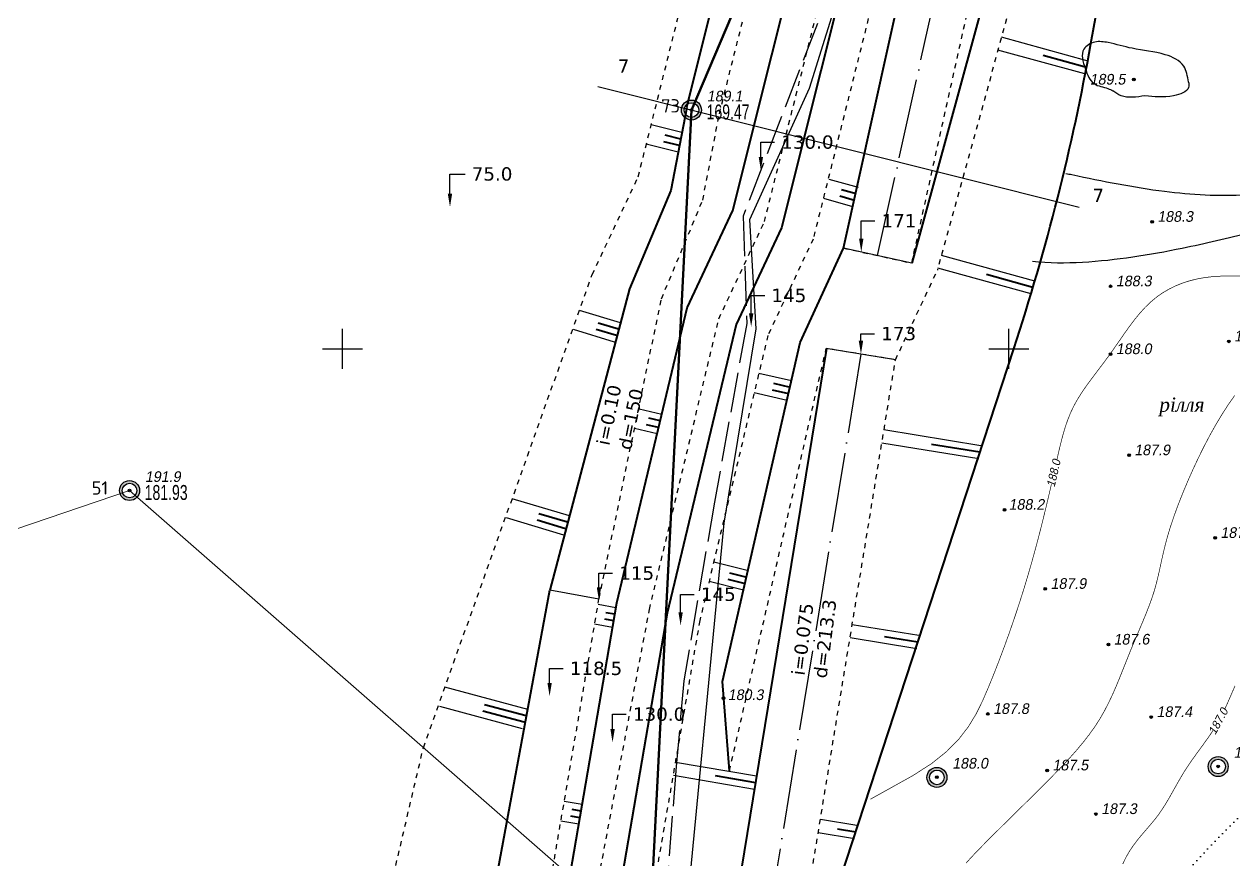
# Model space of a CAD drawing. Header units: millimetres. Extents: x 0 to 6474735, y 0 to 11273163.
# Drawn here: x 3233704.4 to 3234067.5, y 5635446.5 to 5635697.5 of the extents above; entities that cross this region are included whole.
import ezdxf
from ezdxf import colors
from ezdxf.entities.mleader import LeaderData, LeaderLine
from ezdxf.enums import TextEntityAlignment as Align
from ezdxf.math import Vec2, Vec3

# ---------------------------------------------------------------- set-up
doc = ezdxf.new("R2010")
doc.units = ezdxf.units.MM
doc.header["$PDMODE"] = 32
doc.header["$PDSIZE"] = 0.8
for name, pattern in [('ACAD_ISO02W100', [15, 12, -3]), ('ACAD_ISO04W100', [30, 24, -3, 0, -3]), ('ADOT1', [1.6, 0.1, -1.5]), ('AHIDDEN2', [3, 1.5, -1.5]), ('AHIDDEN4', [7, 5, -2])]:
    doc.linetypes.add(name, pattern=pattern)
for name, color, linetype in [('1 доб', 7, 'Continuous'), ('5 р1ків', 7, 'Continuous'), ('NB', 7, 'Continuous'), ('ВЫСОТЫ', 7, 'Continuous'), ('ГОРИЗОНТАЛИ', 22, 'Continuous'), ('Контур запасів', 7, 'Continuous'), ('кресты', 7, 'Continuous'), ('ОШИБКИ', 7, 'Continuous'), ('ПИКЕТЫ', 7, 'Continuous'), ('ПЛАН НА КІНЕЦЬ', 7, 'Continuous'), ('ПРОМЫШЛ', 7, 'Continuous'), ('ПРОМЫШЛЕННЫЕ', 7, 'Continuous'), ('ПУНКТЫ', 7, 'Continuous'), ('РАСТИТЕЛЬНОСТЬ', 7, 'Continuous'), ('РЕЛЬЕФ', 7, 'Continuous'), ('ТОКА_СТ', 1, 'Continuous')]:
    doc.layers.add(name, color=color, linetype=linetype)
doc.styles.add('grad', font='grad.shx')
doc.styles.add('ISO Proportional', font='isocpeur.ttf')
doc.styles.add('universw', font='universw.shx', dxfattribs={"oblique": 10})
doc.styles.add('user', font='symeteo.shx', dxfattribs={"height": 2.5})
doc.styles.add('стиль1', font='verdana.ttf', dxfattribs={"height": 4})

# ---------------------------------------------------------------- blocks, each defined once
blk = doc.blocks.new('piket')
at = {"layer": 'ПИКЕТЫ', "linetype": 'Continuous'}
h = blk.add_hatch(color=7, dxfattribs=at)
edge = h.paths.add_edge_path()
edge.add_arc((0, 0), 0.3, 0, 360)
at = {"layer": 'ПИКЕТЫ', "color": 7, "linetype": 'Continuous'}
blk.add_circle((0, 0), 0.3, dxfattribs=at)
at = {"layer": 'ВЫСОТЫ', "style": 'universw', "oblique": 6}
blk.add_attdef('H', (1.88, -0.23), '', height=2, dxfattribs=at)
at = {"layer": 'ТОКА_СТ', "style": 'universw', "oblique": 6, "flags": 1}
blk.add_attdef('POINT', text='', height=2, dxfattribs=at).set_placement((0, -2.79), align=Align.CENTER)
blk = doc.blocks.new('89_1')
h = blk.add_hatch(color=256)
h.paths.add_polyline_path([(-1.5, 0, 1), (1.5, 0, 1)])
h.paths.add_polyline_path([(1.1, 0, -1), (-1.1, 0, -1)], flags=16)
h.paths.add_polyline_path([(0.06, 0, -1), (-0.06, 0, -1)], flags=0)
for radius in [1.5, 1.1, 0.0622]:
    blk.add_circle((0, 0), radius)
at = {"color": 7, "linetype": 'Continuous', "style": 'grad', "oblique": 10, "width": 0.7}
for tag, p in [('P37', (6.48, 0.16)), ('P4', (6.45, -2.94))]:
    blk.add_attdef(tag, text='', height=2.5, dxfattribs=at).set_placement(p, align=Align.CENTER)
at = {"color": 7, "linetype": 'Continuous', "style": 'user', "flags": 8}
blk.add_attdef('ddddd', (2.53, -1.14), '', height=2.5, dxfattribs=at)
blk = doc.blocks.new('POINTINV')
at = {"layer": 'ПУНКТЫ', "color": 0, "linetype": 'Continuous'}
blk.add_point((0, 0), dxfattribs=at)
at = {"layer": 'ВЫСОТЫ', "color": 0, "style": 'grad', "width": 0.7}
blk.add_attdef('POINT_H', (1.6, -0.8), '', height=1.65, dxfattribs=at)
at = {"layer": 'ОШИБКИ', "color": 0, "linetype": 'Continuous', "style": 'grad', "width": 0.7, "flags": 1}
blk.add_attdef('POINT_MX', text='', height=1.65, dxfattribs=at).set_placement((-4.2077, 4.453385), align=Align.RIGHT)
blk.add_attdef('POINT_MY', (2.8923, 4.253385), '', height=1.65, dxfattribs=at)

msp = doc.modelspace()

# ---------------------------------------------------------------- linework, layer by layer
at = {"layer": '1 доб', "linetype": 'ACAD_ISO02W100', "lineweight": 30}
msp.add_lwpolyline([(3233695.559, 5635981.609), (3233810.917, 5635986.207), (3233888.99, 5635978.608), (3233918.066, 5635979.021), (3233971.547, 5635977.639), (3233977.788, 5635941.295), (3233988.314, 5635902.505), (3233993.77, 5635864.654), (3233996.987, 5635849.782), (3233989.23, 5635851.572), (3233991.394, 5635841.177), (3233994.407, 5635826.439), (3233984.147, 5635794.929), (3233979.447, 5635768.618), (3233970.574, 5635722.52), (3233947.974, 5635711.737), (3233920.254, 5635639.857), (3233921.339, 5635607.585), (3233911.628, 5635553.944), (3233902.449, 5635500.287), (3233900.144, 5635474.606), (3233897.208, 5635437.052)], dxfattribs=at)
at = {"layer": '1 доб', "linetype": 'ACAD_ISO02W100'}
msp.add_lwpolyline([(3233695.559, 5635981.609), (3233810.917, 5635986.207), (3233888.99, 5635978.608), (3233918.066, 5635979.021), (3233971.547, 5635977.639), (3233977.788, 5635941.295), (3233988.314, 5635902.505), (3233993.77, 5635864.654), (3233996.987, 5635849.782), (3233989.23, 5635851.572), (3233991.394, 5635841.177), (3233994.407, 5635826.439), (3233984.147, 5635794.929), (3233979.447, 5635768.618), (3233970.574, 5635722.52), (3233947.974, 5635711.737), (3233920.254, 5635639.857), (3233921.339, 5635607.585), (3233911.628, 5635553.944), (3233902.449, 5635500.287), (3233900.144, 5635474.606), (3233897.208, 5635437.052)], dxfattribs=at)
at = {"layer": '1 доб', "linetype": 'Continuous', "lineweight": 30}
msp.add_lwpolyline([(3233950.298, 5635710.926), (3233940.086, 5635678.213), (3233922.144, 5635638.702), (3233924.077, 5635606.027), (3233914.459, 5635547.656), (3233901.749, 5635415.325)], dxfattribs=at)
msp.add_lwpolyline([(3233950.298, 5635710.926), (3233940.086, 5635678.213), (3233922.144, 5635638.702), (3233924.077, 5635606.027), (3233914.459, 5635547.656), (3233901.749, 5635415.325)], dxfattribs=at)
at = {"layer": '1 доб', "color": 3, "linetype": 'Continuous', "lineweight": 30}
msp.add_lwpolyline([(3233950.298, 5635710.926), (3233940.086, 5635678.213), (3233922.144, 5635638.702), (3233924.077, 5635606.027), (3233914.459, 5635547.656), (3233901.749, 5635415.325)], dxfattribs=at)
at = {"layer": 'ГОРИЗОНТАЛИ', "color": 34, "linetype": 'Continuous', "lineweight": 18, "const_width": 0.2}
for points in [[(3234014.489, 5635566.942), (3234014.938, 5635568.923), (3234015.566, 5635571.552), (3234016.205, 5635574.009), (3234016.883, 5635576.319), (3234017.624, 5635578.507), (3234018.454, 5635580.597), (3234019.399, 5635582.616), (3234020.477, 5635584.586), (3234021.675, 5635586.523), (3234022.973, 5635588.44), (3234024.351, 5635590.353), (3234025.787, 5635592.273), (3234027.262, 5635594.216), (3234028.755, 5635596.194), (3234030.247, 5635598.223), (3234031.721, 5635600.308), (3234033.187, 5635602.425), (3234034.659, 5635604.544), (3234036.15, 5635606.634), (3234037.675, 5635608.663), (3234039.248, 5635610.601), (3234040.883, 5635612.416), (3234042.593, 5635614.077), (3234044.39, 5635615.56), (3234046.267, 5635616.866), (3234048.215, 5635618.001), (3234050.225, 5635618.973), (3234052.287, 5635619.79), (3234054.391, 5635620.458), (3234056.528, 5635620.984), (3234058.688, 5635621.377), (3234060.864, 5635621.644), (3234063.054, 5635621.805), (3234065.257, 5635621.88), (3234067.475, 5635621.889), (3234069.706, 5635621.853)], [(3233958.479, 5635464.749), (3233971.194, 5635471.828), (3233976.823, 5635475.447), (3233981.35, 5635479.08), (3233984.955, 5635482.742), (3233987.817, 5635486.451), (3233990.116, 5635490.223), (3233992.031, 5635494.075), (3233993.742, 5635498.023), (3233995.398, 5635502.077), (3233997.023, 5635506.226), (3233998.611, 5635510.45), (3234000.156, 5635514.73), (3234001.65, 5635519.048), (3234003.088, 5635523.386), (3234004.463, 5635527.723), (3234005.768, 5635532.043), (3234007, 5635536.324), (3234008.157, 5635540.542), (3234009.242, 5635544.67), (3234010.254, 5635548.683), (3234011.197, 5635552.553), (3234012.071, 5635556.255), (3234012.783, 5635559.352)]]:
    msp.add_lwpolyline(points, dxfattribs=at)
at = {"layer": 'ГОРИЗОНТАЛИ', "color": 34, "linetype": 'Continuous', "lineweight": 13, "const_width": 0.2, "flags": 128}
msp.add_lwpolyline([(3233987.166, 5635445.542), (3233988.749, 5635447.302), (3233990.602, 5635449.254), (3233992.731, 5635451.431), (3233995.095, 5635453.805), (3233997.64, 5635456.333), (3234000.313, 5635458.971), (3234003.058, 5635461.676), (3234005.822, 5635464.402), (3234008.551, 5635467.108), (3234011.191, 5635469.749), (3234013.697, 5635472.293), (3234016.06, 5635474.748), (3234018.281, 5635477.137), (3234020.361, 5635479.479), (3234022.301, 5635481.794), (3234024.101, 5635484.105), (3234025.762, 5635486.43), (3234027.286, 5635488.791), (3234028.675, 5635491.203), (3234029.947, 5635493.66), (3234031.124, 5635496.152), (3234032.224, 5635498.666), (3234033.269, 5635501.193), (3234034.279, 5635503.721), (3234035.274, 5635506.24), (3234036.275, 5635508.737), (3234037.297, 5635511.204), (3234038.327, 5635513.638), (3234039.348, 5635516.036), (3234040.342, 5635518.396), (3234041.291, 5635520.718), (3234042.178, 5635522.999), (3234042.985, 5635525.237), (3234043.694, 5635527.43), (3234044.297, 5635529.584), (3234044.822, 5635531.73), (3234045.31, 5635533.907), (3234045.797, 5635536.153), (3234046.323, 5635538.506), (3234046.927, 5635541.006), (3234047.648, 5635543.69), (3234048.523, 5635546.597), (3234049.582, 5635549.751), (3234050.812, 5635553.108), (3234052.19, 5635556.612), (3234053.694, 5635560.206), (3234055.302, 5635563.833), (3234056.99, 5635567.435), (3234058.737, 5635570.955), (3234060.519, 5635574.335), (3234062.317, 5635577.529), (3234064.13, 5635580.531), (3234065.957, 5635583.348), (3234067.798, 5635585.982)], dxfattribs=at)
at = {"layer": 'ГОРИЗОНТАЛИ', "color": 34, "linetype": 'Continuous', "lineweight": 13, "const_width": 0.2}
for points in [[(3234064.757, 5635491.662), (3234065.472, 5635493.214), (3234066.29, 5635495.076), (3234067.096, 5635496.94), (3234067.911, 5635498.796)], [(3234034.208, 5635445.287), (3234035.162, 5635447.28), (3234036.225, 5635449.125), (3234037.38, 5635450.843), (3234038.604, 5635452.46), (3234039.871, 5635454.005), (3234041.157, 5635455.506), (3234042.435, 5635456.991), (3234043.682, 5635458.488), (3234044.872, 5635460.025), (3234045.987, 5635461.625), (3234047.04, 5635463.281), (3234048.051, 5635464.983), (3234049.039, 5635466.719), (3234050.023, 5635468.479), (3234051.024, 5635470.252), (3234052.061, 5635472.025), (3234053.154, 5635473.788), (3234054.315, 5635475.533), (3234055.53, 5635477.264), (3234056.777, 5635478.986), (3234058.033, 5635480.707), (3234059.278, 5635482.434), (3234060.489, 5635484.172), (3234061.323, 5635485.441)]]:
    msp.add_lwpolyline(points, dxfattribs=at)
at = {"layer": 'ГОРИЗОНТАЛИ', "color": 34, "linetype": 'Continuous'}
for points, knots in [([(3234088.562, 5635784.012), (3234092.478, 5635780.818), (3234098.473, 5635775.925), (3234103.98, 5635764.603), (3234108.095, 5635752.358), (3234104.51, 5635737.934), (3234106.708, 5635723.673), (3234095.293, 5635710.108), (3234107.153, 5635695.114), (3234109.177, 5635682.355), (3234112.445, 5635671.514), (3234106.119, 5635661.631), (3234093.996, 5635649.425), (3234071.479, 5635645.172), (3234045.523, 5635646.755), (3234027.562, 5635650.407), (3234017.733, 5635652.462), (3234017.131, 5635652.589)], [0, 0, 0, 0, 14.8827539, 22.7905491, 37.5193649, 52.3454992, 66.4030799, 79.0579719, 98.4781648, 113.4291073, 119.3237822, 131.2177323, 145.2812861, 170.9869465, 195.6397008, 223.8764388, 225.7207134, 225.7207134, 225.7207134, 225.7207134]), ([(3234149.596, 5635682.793), (3234147.019, 5635678.434), (3234140.604, 5635667.581), (3234123.79, 5635651.448), (3234099.08, 5635641.257), (3234074.106, 5635635.135), (3234049.103, 5635629.262), (3234027.418, 5635625.735), (3234012.021, 5635625.623), (3234007.09, 5635626.256)], [0, 0, 0, 0, 15.1653324, 37.7604587, 68.3982656, 94.0003191, 115.0627978, 145.3151417, 160.2057195, 160.2057195, 160.2057195, 160.2057195])]:
    msp.add_open_spline(points, degree=3, knots=knots, dxfattribs=at)
msp.add_spline([(3234053.917, 5635680.15), (3234052.492, 5635684.886), (3234046.975, 5635688.322), (3234037.015, 5635690.245), (3234029.787, 5635691.951), (3234025.82, 5635692.106), (3234022.503, 5635689.97), (3234022.929, 5635684.171), (3234025.626, 5635679.599), (3234029.767, 5635678.154), (3234031.251, 5635677.478)], degree=3, dxfattribs=at)
at = {"layer": 'Контур запасів', "color": 5, "linetype": 'Continuous', "lineweight": 50}
msp.add_lwpolyline([(3233531.122, 5636161.14), (3233677.57, 5636160.94), (3233863.616, 5636186.105), (3233938.344, 5636043.124), (3233976.254, 5635840.16), (3233904.733, 5635671.708), (3233892.023, 5635420.863), (3233850.767, 5635332.582), (3233782.316, 5635239.745), (3233681.438, 5635245.908), (3233597.073, 5635240.683), (3233461.145, 5635251.016), (3233358.467, 5635271.451), (3233358.828, 5635380.034), (3233406.788, 5635492.018), (3233445.079, 5635643.627), (3233474.096, 5635783.184), (3233485.443, 5635905.913), (3233500.56, 5636033.677), (3233531.122, 5636161.14)], dxfattribs=at)
at = {"layer": 'Контур запасів', "color": 5, "linetype": 'Continuous', "lineweight": 15}
msp.add_lwpolyline([(3233406.759, 5635492.025), (3233520.327, 5635484.078), (3233736.061, 5635557.437), (3233892.023, 5635420.863)], dxfattribs=at)
at = {"layer": 'кресты', "color": 3, "linetype": 'Continuous'}
for p, q in [((3233800, 5635594), (3233800, 5635606)), ((3234000, 5635594), (3234000, 5635606)), ((3233794, 5635600), (3233806, 5635600)), ((3233994, 5635600), (3234006, 5635600))]:
    msp.add_line(p, q, dxfattribs=at)
at = {"layer": 'ПЛАН НА КІНЕЦЬ', "lineweight": 40}
for p, q in [((3234009.542, 5635767.411), (3233970.845, 5635625.728)), ((3233901.119, 5635661.029), (3233896.399, 5635662.21)), ((3233901.502, 5635662.994), (3233896.825, 5635664.165)), ((3233882.848, 5635605.864), (3233876.691, 5635607.751)), ((3233882.262, 5635603.952), (3233876.105, 5635605.838)), ((3233866.96, 5635545.982), (3233858.37, 5635548.567)), ((3233867.536, 5635547.897), (3233858.947, 5635550.482)), ((3233854.544, 5635487.827), (3233842.122, 5635491.19)), ((3233855.067, 5635489.758), (3233842.645, 5635493.121))]:
    msp.add_line(p, q, dxfattribs=at)
at = {"layer": 'ПЛАН НА КІНЕЦЬ', "linetype": 'AHIDDEN2'}
msp.add_line((3234017.629, 5635765.618), (3233978.559, 5635623.606), dxfattribs=at)
at = {"layer": 'ПЛАН НА КІНЕЦЬ'}
for p, q in [((3233901.885, 5635664.96), (3233892.633, 5635667.276)), ((3233900.735, 5635659.063), (3233891.176, 5635661.456)), ((3233883.434, 5635607.776), (3233871.121, 5635611.55)), ((3233881.676, 5635602.04), (3233869.363, 5635605.813)), ((3233868.113, 5635549.812), (3233850.933, 5635554.982)), ((3233866.384, 5635544.067), (3233849.204, 5635549.236)), ((3233855.589, 5635491.688), (3233830.746, 5635498.414)), ((3233854.021, 5635485.897), (3233829.178, 5635492.623))]:
    msp.add_line(p, q, dxfattribs=at)
at = {"layer": 'ПЛАН НА КІНЕЦЬ', "lineweight": 40}
for points in [[(3233931.607, 5635386.212), (3234001.478, 5635600, 0.0355662), (3234024.639, 5635691.717), (3234043.869, 5635796.301, 0.0423168), (3234045.006, 5635809.467), (3234039.167, 5635851.911), (3234013.132, 5635997.944, 0.1057776), (3234007.561, 5636017.091), (3233986.114, 5636060.473), (3233986.114, 5636060.473), (3233986.114, 5636060.473), (3233895.981, 5636244.402), (3233895.981, 5636244.402, 0.1797747)], [(3233846.305, 5635321.65), (3233855.168, 5635359.04), (3233864.923, 5635422.225), (3233882.328, 5635523.76), (3233903.451, 5635612.331), (3233917.164, 5635641.557), (3233952.179, 5635781.492), (3233958.41, 5635802.828), (3233956.238, 5635838.38), (3233928.422, 5635990.282), (3233922.848, 5636015.895), (3233855.486, 5636168.958, 0.3150801), (3233854.689, 5636169.273), (3233838.884, 5636167.129), (3233809.444, 5636163.146)], [(3233903.384, 5635672.708), (3233931.984, 5635786.965), (3233937.307, 5635805.192), (3233935.434, 5635835.849), (3233907.907, 5635986.172), (3233902.853, 5636009.392), (3233842.509, 5636146.509), (3233841.696, 5636146.399), (3233812.397, 5636142.437), (3233612.961, 5636118.512), (3233583.732, 5636115.007), (3233574.058, 5636113.855, 0.2472729), (3233569.435, 5636110.317), (3233537.693, 5636031.531, 0.0674556), (3233535.715, 5636023.021), (3233531.204, 5635956.718), (3233529.57, 5635926.528)]]:
    msp.add_lwpolyline(points, format="xyb", dxfattribs=at)
at = {"layer": 'ПЛАН НА КІНЕЦЬ', "linetype": 'AHIDDEN2'}
for points in [[(3233865.02, 5635357.309), (3233876.341, 5635438.118), (3233892.13, 5635521.752), (3233912.94, 5635609.012), (3233926.63, 5635638.188), (3233961.833, 5635778.875), (3233968.498, 5635801.698), (3233966.183, 5635839.59), (3233938.211, 5635992.349), (3233932.316, 5636019.257), (3233863.807, 5636174.721)], [(3233953.339, 5635995.557), (3233981.558, 5635841.46), (3233984.093, 5635799.951), (3233976.757, 5635774.83), (3233941.263, 5635632.98), (3233927.672, 5635604.013), (3233907.225, 5635518.405), (3233890.417, 5635420.933), (3233882.202, 5635330.372)], [(3233781.777, 5635296.799), (3233786.333, 5635312.622), (3233792.269, 5635342.363), (3233801.633, 5635383.495), (3233824.25, 5635480.212), (3233874.955, 5635622.294), (3233888.741, 5635651.677), (3233894.519, 5635674.711)], [(3233965.968, 5635596.726), (3233978.559, 5635623.606)], [(3233916.133, 5635473.232), (3233945.188, 5635600.118)], [(3233840.992, 5635322.909), (3233849.806, 5635360.088), (3233859.534, 5635423.103), (3233876.976, 5635524.855), (3233877.008, 5635524.988)]]:
    msp.add_lwpolyline(points, dxfattribs=at)
for points in [[(3233877.012, 5635525.004), (3233895.728, 5635615.013), (3233908.118, 5635644.676), (3233913.117, 5635670.594), (3233941.637, 5635784.349), (3233947.394, 5635804.062), (3233945.379, 5635837.059), (3233917.713, 5635988.137), (3233912.411, 5636012.501), (3233848.628, 5636157.431), (3233840.352, 5636156.308), (3233811.056, 5636152.347), (3233611.77, 5636128.44), (3233582.271, 5636124.903), (3233567.87, 5636123.166, 0.2217305), (3233562.235, 5636118.801), (3233528.162, 5636033.832, 0.105849), (3233525.939, 5636024.151), (3233521.242, 5635957.737)], [(3233894.546, 5635674.92), (3233923.189, 5635789.349), (3233928.117, 5635806.222), (3233926.374, 5635834.746), (3233898.973, 5635984.383), (3233894.146, 5636006.561), (3233836.932, 5636136.566), (3233813.617, 5636133.413), (3233614.045, 5636109.472), (3233580.485, 5636105.456, 0.2462996), (3233575.856, 5636101.919), (3233546.464, 5636029.415, 0.0674874), (3233544.726, 5636021.978), (3233540.287, 5635955.734), (3233538.651, 5635925.898), (3233526.249, 5635793.009), (3233523.437, 5635762.931), (3233520.955, 5635738.045, -0.0571521), (3233516.449, 5635718.843), (3233458.857, 5635566.813)]]:
    msp.add_lwpolyline(points, format="xyb", dxfattribs=at)
at = {"layer": 'ПЛАН НА КІНЕЦЬ', "lineweight": 40}
for points in [[(3233943.503, 5635993.755), (3233971.613, 5635840.25), (3233974.006, 5635801.081), (3233967.104, 5635777.447), (3233931.798, 5635636.349), (3233918.184, 5635607.333), (3233897.481, 5635520.654), (3233880.421, 5635421.44), (3233874.365, 5635355.754)], [(3233950.343, 5635630.273), (3233982.054, 5635773.505)], [(3234023.31, 5635684.489), (3234010.295, 5635688.07)], [(3233903.355, 5635672.495), (3233898.498, 5635647.59), (3233886.132, 5635617.985), (3233862.231, 5635527.56)], [(3233949.799, 5635647.835), (3233954.189, 5635646.6)], [(3233949.257, 5635645.91), (3233953.647, 5635644.675)], [(3233916.133, 5635473.232), (3233914.084, 5635500.126), (3233937.39, 5635601.904), (3233950.343, 5635630.273)], [(3234007.256, 5635618.42), (3233993.254, 5635622.272)], [(3233945.243, 5635600.109), (3233910.882, 5635389.595)], [(3233929.399, 5635589.652), (3233934.326, 5635588.524)], [(3233928.953, 5635587.702), (3233933.88, 5635586.574)], [(3233895.345, 5635578.342), (3233891.952, 5635579.151)], [(3233894.881, 5635576.397), (3233891.243, 5635577.206)], [(3233991.321, 5635568.92), (3233976.763, 5635571.296)], [(3233915.691, 5635530.817), (3233920.858, 5635529.518)], [(3233916.178, 5635532.757), (3233921.345, 5635531.458)], [(3233817.979, 5635288.552), (3233862.231, 5635527.56)], [(3233881.733, 5635520.29), (3233879.042, 5635520.751)], [(3233881.395, 5635518.318), (3233878.704, 5635518.78)], [(3233972.681, 5635511.889), (3233962.668, 5635513.523)], [(3233911.861, 5635471.836), (3233923.965, 5635469.749)], [(3233871.597, 5635461.16), (3233868.907, 5635461.621)], [(3233871.26, 5635459.189), (3233868.569, 5635459.65)], [(3233954.042, 5635454.857), (3233948.573, 5635455.75)]]:
    msp.add_lwpolyline(points, dxfattribs=at)
at = {"layer": 'ПЛАН НА КІНЕЦЬ', "linetype": 'AHIDDEN2'}
for points in [[(3233982.094, 5635773.496), (3233950.343, 5635630.273), (3233970.845, 5635625.728), (3234002.597, 5635768.951)], [(3233931.607, 5635386.212), (3233965.968, 5635596.726), (3233945.243, 5635600.109), (3233910.882, 5635389.595)]]:
    msp.add_lwpolyline(points, close=True, dxfattribs=at)
at = {"layer": 'ПЛАН НА КІНЕЦЬ', "linetype": 'ACAD_ISO04W100'}
for points in [[(3233960.594, 5635628.001), (3233992.346, 5635771.223)], [(3233960.594, 5635628.001), (3233992.346, 5635771.223)], [(3233955.606, 5635598.418), (3233921.244, 5635387.904)]]:
    msp.add_lwpolyline(points, dxfattribs=at)
at = {"layer": 'ПЛАН НА КІНЕЦЬ'}
for points in [[(3234023.841, 5635686.418), (3233997.81, 5635693.579)], [(3234022.78, 5635682.561), (3233996.749, 5635689.723)], [(3233876.638, 5635678.738), (3234021.144, 5635642.58)], [(3233945.951, 5635650.995), (3233954.73, 5635648.525)], [(3233944.326, 5635645.22), (3233953.105, 5635642.749)], [(3233970.845, 5635625.728), (3233950.343, 5635630.273)], [(3234007.787, 5635620.349), (3233979.782, 5635628.053)], [(3234006.726, 5635616.492), (3233978.721, 5635624.196)], [(3233965.968, 5635596.726), (3233945.188, 5635600.118)], [(3233924.919, 5635592.729), (3233934.772, 5635590.473)], [(3233923.58, 5635586.881), (3233933.433, 5635584.624)], [(3233895.809, 5635580.287), (3233889.022, 5635581.906)], [(3233894.417, 5635574.451), (3233887.63, 5635576.07)], [(3233991.643, 5635570.894), (3233962.528, 5635575.646)], [(3233990.998, 5635566.946), (3233961.883, 5635571.699)], [(3233911.499, 5635535.995), (3233921.833, 5635533.398)], [(3233910.036, 5635530.176), (3233920.37, 5635527.579)], [(3233876.976, 5635524.855), (3233862.22, 5635527.498)], [(3233882.071, 5635522.261), (3233876.69, 5635523.183)], [(3233881.057, 5635516.347), (3233875.676, 5635517.27)], [(3233973.004, 5635513.863), (3233952.977, 5635517.132)], [(3233972.359, 5635509.915), (3233952.332, 5635513.184)], [(3233899.98, 5635475.914), (3233924.287, 5635471.722)], [(3233899.3, 5635471.972), (3233923.642, 5635467.775)], [(3233871.935, 5635463.132), (3233866.554, 5635464.054)], [(3233870.922, 5635457.218), (3233865.54, 5635458.14)], [(3233954.364, 5635456.831), (3233943.426, 5635458.617)], [(3233953.72, 5635452.884), (3233942.781, 5635454.669)]]:
    msp.add_lwpolyline(points, dxfattribs=at)
at = {"layer": 'ПРОМЫШЛ', "color": 7, "linetype": 'ACAD_ISO02W100', "const_width": 0.2}
msp.add_lwpolyline([(3233944.732, 5635596.978), (3233944.726, 5635597.052)], dxfattribs=at)
at = {"layer": 'РАСТИТЕЛЬНОСТЬ', "color": 7, "linetype": 'ADOT1', "flags": 128}
msp.add_lwpolyline([(3234015.99, 5635368.543), (3234014.784, 5635369.905), (3234013.863, 5635371.04), (3234013.221, 5635372.02), (3234012.852, 5635372.918), (3234012.749, 5635373.808), (3234012.907, 5635374.761), (3234013.319, 5635375.851), (3234013.979, 5635377.151), (3234014.873, 5635378.709), (3234015.956, 5635380.479), (3234017.175, 5635382.392), (3234018.478, 5635384.378), (3234019.811, 5635386.366), (3234021.121, 5635388.286), (3234022.355, 5635390.07), (3234023.461, 5635391.646), (3234024.402, 5635392.97), (3234025.209, 5635394.094), (3234025.927, 5635395.098), (3234026.605, 5635396.058), (3234027.287, 5635397.054), (3234028.022, 5635398.162), (3234028.855, 5635399.462), (3234029.834, 5635401.03), (3234030.988, 5635402.918), (3234032.286, 5635405.068), (3234033.677, 5635407.393), (3234035.114, 5635409.81), (3234036.546, 5635412.231), (3234037.924, 5635414.571), (3234039.2, 5635416.746), (3234040.325, 5635418.669), (3234041.263, 5635420.279), (3234042.037, 5635421.618), (3234042.684, 5635422.748), (3234043.239, 5635423.734), (3234043.739, 5635424.641), (3234044.221, 5635425.533), (3234044.721, 5635426.474), (3234045.275, 5635427.53), (3234045.911, 5635428.746), (3234046.615, 5635430.099), (3234047.367, 5635431.546), (3234048.143, 5635433.046), (3234048.923, 5635434.557), (3234049.684, 5635436.036), (3234050.404, 5635437.441), (3234051.061, 5635438.732), (3234051.657, 5635439.891), (3234052.285, 5635441.011), (3234053.06, 5635442.209), (3234054.1, 5635443.604), (3234055.52, 5635445.313), (3234057.437, 5635447.453), (3234059.968, 5635450.144), (3234063.227, 5635453.503), (3234067.279, 5635457.593), (3234071.966, 5635462.268), (3234077.079, 5635467.325), (3234082.409, 5635472.563), (3234087.746, 5635477.781), (3234092.878, 5635482.775), (3234097.598, 5635487.346), (3234101.695, 5635491.29), (3234105.025, 5635494.448), (3234107.709, 5635496.818), (3234109.935, 5635498.44), (3234111.889, 5635499.354), (3234113.759, 5635499.6), (3234115.731, 5635499.218), (3234117.993, 5635498.247), (3234120.731, 5635496.728), (3234124.073, 5635494.713), (3234127.91, 5635492.31), (3234132.07, 5635489.639), (3234136.384, 5635486.819), (3234140.682, 5635483.971), (3234144.793, 5635481.216), (3234148.548, 5635478.673), (3234151.777, 5635476.462), (3234154.346, 5635474.668), (3234156.268, 5635473.229), (3234157.59, 5635472.05), (3234158.363, 5635471.032), (3234158.633, 5635470.08), (3234158.45, 5635469.095), (3234157.863, 5635467.982), (3234156.92, 5635466.643), (3234155.674, 5635465.011), (3234154.192, 5635463.138), (3234152.546, 5635461.103), (3234150.809, 5635458.988), (3234149.051, 5635456.873), (3234147.346, 5635454.839), (3234145.764, 5635452.968), (3234144.378, 5635451.339), (3234143.238, 5635450.01), (3234142.311, 5635448.951), (3234141.542, 5635448.105), (3234140.877, 5635447.417), (3234140.261, 5635446.833), (3234139.638, 5635446.298), (3234138.956, 5635445.756), (3234138.159, 5635445.153), (3234137.208, 5635444.448), (3234136.131, 5635443.657), (3234134.97, 5635442.81), (3234133.767, 5635441.938), (3234132.566, 5635441.07), (3234131.409, 5635440.237), (3234130.339, 5635439.469), (3234129.399, 5635438.796), (3234128.614, 5635438.234), (3234127.942, 5635437.743), (3234127.322, 5635437.27), (3234126.693, 5635436.76), (3234125.995, 5635436.159), (3234125.169, 5635435.414), (3234124.153, 5635434.469), (3234122.888, 5635433.272), (3234121.336, 5635431.789), (3234119.551, 5635430.077), (3234117.611, 5635428.21), (3234115.592, 5635426.265), (3234113.572, 5635424.32), (3234111.628, 5635422.45), (3234109.836, 5635420.732), (3234108.275, 5635419.242), (3234106.997, 5635418.032), (3234105.957, 5635417.052), (3234105.087, 5635416.226), (3234104.316, 5635415.481), (3234103.576, 5635414.741), (3234102.799, 5635413.93), (3234101.914, 5635412.975), (3234100.854, 5635411.799), (3234099.57, 5635410.354), (3234098.101, 5635408.685), (3234096.507, 5635406.865), (3234094.85, 5635404.966), (3234093.189, 5635403.059), (3234091.584, 5635401.217), (3234090.097, 5635399.512), (3234088.787, 5635398.014), (3234087.694, 5635396.774), (3234086.776, 5635395.749), (3234085.97, 5635394.871), (3234085.213, 5635394.076), (3234084.443, 5635393.296), (3234083.597, 5635392.467), (3234082.612, 5635391.522), (3234081.425, 5635390.395), (3234079.994, 5635389.041), (3234078.365, 5635387.502), (3234076.601, 5635385.838), (3234074.77, 5635384.113), (3234072.935, 5635382.387), (3234071.163, 5635380.723), (3234069.519, 5635379.184), (3234068.069, 5635377.83), (3234066.852, 5635376.702), (3234065.812, 5635375.752), (3234064.866, 5635374.907), (3234063.931, 5635374.098), (3234062.926, 5635373.253), (3234061.766, 5635372.302), (3234060.372, 5635371.174), (3234058.658, 5635369.798), (3234056.575, 5635368.129), (3234054.192, 5635366.223), (3234051.61, 5635364.162), (3234048.931, 5635362.03), (3234046.256, 5635359.908), (3234043.686, 5635357.879), (3234041.321, 5635356.024), (3234039.264, 5635354.427), (3234037.583, 5635353.156), (3234036.224, 5635352.226), (3234035.1, 5635351.637), (3234034.124, 5635351.391), (3234033.21, 5635351.488), (3234032.271, 5635351.931), (3234031.221, 5635352.719), (3234029.972, 5635353.854), (3234028.465, 5635355.323), (3234026.745, 5635357.059), (3234024.885, 5635358.981), (3234022.955, 5635361.007), (3234021.029, 5635363.058), (3234019.178, 5635365.051), (3234017.475, 5635366.907)], close=True, dxfattribs=at)
at = {"layer": 'РЕЛЬЕФ', "color": 34, "linetype": 'Continuous'}
for points, knots in [([(3234053.859, 5635680.256, 188.46), (3234054.083, 5635679.638, 188.46), (3234054.31, 5635677.369, 188.46), (3234047.866, 5635675.17, 188.46), (3234043.562, 5635675.679, 188.46), (3234040.87, 5635675.997, 188.46)], [64.3142343, 64.3142343, 64.3142343, 64.3142343, 66.2060478, 71.362905, 79.9699918, 79.9699918, 79.9699918, 79.9699918]), ([(3234040.87, 5635675.997, 188.46), (3234038.337, 5635675.608, 188.46), (3234034.722, 5635675.053, 188.46), (3234032.024, 5635676.874, 188.46), (3234031.177, 5635677.514, 188.46)], [0, 0, 0, 0, 7.1504998, 10.201386, 10.201386, 10.201386, 10.201386])]:
    msp.add_open_spline(points, degree=3, knots=knots, dxfattribs=at)

# ---------------------------------------------------------------- block references
at = {"layer": 'ПИКЕТЫ', "color": 4}
ref = msp.add_blockref('piket', (3234037.51, 5635680.89, 189.52), dxfattribs=dict(at, xscale=1.333333333333333, yscale=1.333333333333333, zscale=1.333333333333333))
ref.add_attrib('H', '189.5', (3234024.299, 5635679.353, 189.52), dxfattribs={"layer": 'ВЫСОТЫ', "height": 3.2, "style": 'universw', "oblique": 10})
at = {"layer": 'ПИКЕТЫ', "color": 7}
ref = msp.add_blockref('piket', (3234043.001, 5635638.142, 502.381), dxfattribs=dict(at, xscale=1.333333333333333, yscale=1.333333333333333, zscale=1.333333333333333))
ref.add_attrib('H', '188.3', (3234044.597, 5635638.142, 502.381), dxfattribs={"layer": 'ВЫСОТЫ', "height": 3.2, "style": 'universw', "oblique": 10})
ref = msp.add_blockref('piket', (3234030.558, 5635618.774, 502.381), dxfattribs=dict(at, xscale=1.333333333333333, yscale=1.333333333333333, zscale=1.333333333333333))
ref.add_attrib('H', '188.3', (3234032.154, 5635618.774, 502.381), dxfattribs={"layer": 'ВЫСОТЫ', "height": 3.2, "style": 'universw', "oblique": 10})
ref = msp.add_blockref('piket', (3234066.025, 5635602.242, 502.381), dxfattribs=dict(at, xscale=1.333333333333333, yscale=1.333333333333333, zscale=1.333333333333333))
ref.add_attrib('H', '187.9', (3234067.621, 5635602.242, 502.381), dxfattribs={"layer": 'ВЫСОТЫ', "height": 3.2, "style": 'universw', "oblique": 10})
ref = msp.add_blockref('piket', (3234030.555, 5635598.402, 754.11), dxfattribs=dict(at, xscale=1.333333333333333, yscale=1.333333333333333, zscale=1.333333333333333))
ref.add_attrib('H', '188.0', (3234032.151, 5635598.402, 754.11), dxfattribs={"layer": 'ВЫСОТЫ', "height": 3.2, "style": 'universw', "oblique": 10})
ref = msp.add_blockref('piket', (3234036.091, 5635568.04, 502.381), dxfattribs=dict(at, xscale=1.333333333333333, yscale=1.333333333333333, zscale=1.333333333333333))
ref.add_attrib('H', '187.9', (3234037.687, 5635568.04, 502.381), dxfattribs={"layer": 'ВЫСОТЫ', "height": 3.2, "style": 'universw', "oblique": 10})
ref = msp.add_blockref('piket', (3233998.746, 5635551.661, 377.73), dxfattribs=dict(at, xscale=1.333333333333333, yscale=1.333333333333333, zscale=1.333333333333333))
ref.add_attrib('H', '188.2', (3233999.946, 5635551.661, 377.73), dxfattribs={"layer": 'ВЫСОТЫ', "height": 3.2, "style": 'universw', "oblique": 10})
ref = msp.add_blockref('piket', (3234061.94, 5635543.21, 502.381), dxfattribs=dict(at, xscale=1.333333333333333, yscale=1.333333333333333, zscale=1.333333333333333))
ref.add_attrib('H', '187.4', (3234063.536, 5635543.21, 502.381), dxfattribs={"layer": 'ВЫСОТЫ', "height": 3.2, "style": 'universw', "oblique": 10})
ref = msp.add_blockref('piket', (3234010.951, 5635527.916, 502.381), dxfattribs=dict(at, xscale=1.333333333333333, yscale=1.333333333333333, zscale=1.333333333333333))
ref.add_attrib('H', '187.9', (3234012.547, 5635527.916, 502.381), dxfattribs={"layer": 'ВЫСОТЫ', "height": 3.2, "style": 'universw', "oblique": 10})
ref = msp.add_blockref('piket', (3234029.884, 5635511.182, 502.381), dxfattribs=dict(at, xscale=1.333333333333333, yscale=1.333333333333333, zscale=1.333333333333333))
ref.add_attrib('H', '187.6', (3234031.48, 5635511.182, 502.381), dxfattribs={"layer": 'ВЫСОТЫ', "height": 3.2, "style": 'universw', "oblique": 10})
at = {"layer": 'ПИКЕТЫ', "color": 4, "xscale": 1.333333333488554, "yscale": 1.333333333488554, "zscale": 1.333333333488554}
msp.add_blockref('piket', (3233914.383, 5635495.07, 189.03), dxfattribs=at)
at = {"layer": 'ПИКЕТЫ', "color": 7}
ref = msp.add_blockref('piket', (3233993.725, 5635490.344, 502.381), dxfattribs=dict(at, xscale=1.333333333333333, yscale=1.333333333333333, zscale=1.333333333333333))
ref.add_attrib('H', '187.8', (3233995.321, 5635490.344, 502.381), dxfattribs={"layer": 'ВЫСОТЫ', "height": 3.2, "style": 'universw', "oblique": 10})
ref = msp.add_blockref('piket', (3234042.757, 5635489.426, 502.381), dxfattribs=dict(at, xscale=1.333333333333333, yscale=1.333333333333333, zscale=1.333333333333333))
ref.add_attrib('H', '187.4', (3234044.353, 5635489.426, 502.381), dxfattribs={"layer": 'ВЫСОТЫ', "height": 3.2, "style": 'universw', "oblique": 10})
ref = msp.add_blockref('piket', (3234011.535, 5635473.391, 502.381), dxfattribs=dict(at, xscale=1.333333333333333, yscale=1.333333333333333, zscale=1.333333333333333))
ref.add_attrib('H', '187.5', (3234013.131, 5635473.391, 502.381), dxfattribs={"layer": 'ВЫСОТЫ', "height": 3.2, "style": 'universw', "oblique": 10})
ref = msp.add_blockref('piket', (3234026.156, 5635460.283, 502.381), dxfattribs=dict(at, xscale=1.333333333333333, yscale=1.333333333333333, zscale=1.333333333333333))
ref.add_attrib('H', '187.3', (3234027.752, 5635460.283, 502.381), dxfattribs={"layer": 'ВЫСОТЫ', "height": 3.2, "style": 'universw', "oblique": 10})
at = {"layer": 'ПРОМЫШЛЕННЫЕ', "color": 7, "linetype": 'Continuous', "xscale": 1.999999999985556, "yscale": 1.999999999985556, "zscale": 1.999999999985556, "rotation": 353.291126940981}
for p in [(3233904.733, 5635671.708), (3233736.061, 5635557.437), (3234062.837, 5635474.544), (3233978.414, 5635471.292)]:
    msp.add_blockref('89_1', p, dxfattribs=at)
at = {"layer": 'ПУНКТЫ', "color": 7, "linetype": 'Continuous'}
ref = msp.add_blockref('POINTINV', (3233904.733, 5635671.71), dxfattribs=at)
ref.add_attrib('POINT_H', '189.1', (3233909.359, 5635674.303), dxfattribs={"layer": 'ВЫСОТЫ', "color": 0, "height": 3.2, "style": 'universw', "oblique": 10})
ref = msp.add_blockref('POINTINV', (3233736.064, 5635557.43), dxfattribs=at)
ref.add_attrib('POINT_H', '191.9', (3233740.689, 5635560.023), dxfattribs={"layer": 'ВЫСОТЫ', "color": 0, "height": 3.2, "style": 'universw', "oblique": 10})
ref = msp.add_blockref('POINTINV', (3234062.857, 5635474.61), dxfattribs=at)
ref.add_attrib('POINT_H', '187.2', (3234067.482, 5635477.202), dxfattribs={"layer": 'ВЫСОТЫ', "color": 0, "height": 3.2, "style": 'universw', "oblique": 10})
ref = msp.add_blockref('POINTINV', (3233978.407, 5635471.345), dxfattribs=at)
ref.add_attrib('POINT_H', '188.0', (3233983.032, 5635473.937), dxfattribs={"layer": 'ВЫСОТЫ', "color": 0, "height": 3.2, "style": 'universw', "oblique": 10})

# ---------------------------------------------------------------- texts
at = {"layer": 'NB', "color": 7, "linetype": 'Continuous', "insert": (3234045.166, 5635585.359), "char_height": 4.24811, "width": 19.88312, "attachment_point": 1}
msp.add_mtext('{\\fTimes New Roman|b0|i1|c204|p18;рілля}', dxfattribs=at)
at = {"layer": 'ВЫСОТЫ', "color": 0, "style": 'grad', "width": 0.7}
for tag, p in [('169.47', (3233909.281, 5635668.889)), ('181.93', (3233740.611, 5635554.609))]:
    msp.add_attdef(tag, p, '', height=4.501, dxfattribs=at)
at = {"layer": 'ВЫСОТЫ', "style": 'universw', "oblique": 10}
msp.add_attdef('180.3', text='', height=3.2, dxfattribs=at).set_placement((3233921.005, 5635494.511, 327.28), align=Align.CENTER)
at = {"layer": 'ПЛАН НА КІНЕЦЬ', "char_height": 4, "attachment_point": 1, "style": 'стиль1'}
for insert in [(3233882.601, 5635686.923), (3234025.087, 5635648.055)]:
    msp.add_mtext_dynamic_manual_height_columns('7', width=3.78159, gutter_width=7.5, heights=[0], dxfattribs=dict(at, insert=insert))
at = {"layer": 'ПЛАН НА КІНЕЦЬ', "linetype": 'AHIDDEN4', "char_height": 4, "attachment_point": 1, "style": 'ISO Proportional'}
for s, insert in [('73', (3233895.651, 5635674.965)), ('51', (3233724.71, 5635560.205))]:
    msp.add_mtext_dynamic_manual_height_columns(s, width=8.18768, gutter_width=7.5, heights=[0], dxfattribs=dict(at, insert=insert))
at = {"layer": 'ПЛАН НА КІНЕЦЬ', "color": 6, "char_height": 4, "attachment_point": 1, "style": 'стиль1'}
for s, insert, rotation in [('{\\C256;і=0.10\\Pd=150}', (3233876.135, 5635571.54), 78.47477), ('{\\C256;і=0.075\\Pd=213.3}', (3233934.693, 5635502.226), 82.78365)]:
    msp.add_mtext_dynamic_manual_height_columns(s, width=8.62343, gutter_width=20, heights=[0], dxfattribs=dict(at, insert=insert, rotation=rotation))
at = {"layer": 'РАСТИТЕЛЬНОСТЬ', "color": 14, "linetype": 'Continuous', "style": 'universw', "oblique": 10}
for s, rotation, p in [('188.0', 77.0513, (3234014.664, 5635562.384, 377.73)), ('187.0', 61.4371, (3234063.968, 5635487.576, 377.73))]:
    msp.add_text(s, height=2.5, rotation=rotation, dxfattribs=at).set_placement(p, align=Align.CENTER)

# ---------------------------------------------------------------- leaders
at = {"layer": '5 р1ків'}
ml = msp.add_multileader_mtext('Standard', dxfattribs=at)
ml.set_content('75.0', color=256, style='стиль1')
ml.set_leader_properties()
ml.build(insert=Vec2(0, 0))
ml.multileader.update_dxf_attribs({"text_right_attachment_type": 6, "dogleg_length": 0.36})
ctx = ml.context
ctx.base_point, ctx.plane_origin = Vec3(3233836.776, 5635652.482), Vec3(3233832.247, 5635642.589)
ctx.right_attachment = 6
notes = []
notes.append((ctx, [(0, (1, 1, 0), (3233832.247, 5635652.482), (1, 0), 4.53, [(0, [(3233832.247, 5635642.589)], 0, [])])]))
ctx.mtext.insert, ctx.mtext.flow_direction = Vec3(3233838.776, 5635654.524), 5
ml = msp.add_multileader_mtext('Standard', dxfattribs=at)
ml.set_content('118.5', color=256, style='стиль1')
ml.set_leader_properties()
ml.build(insert=Vec2(0, 0))
ml.multileader.update_dxf_attribs({"text_right_attachment_type": 6, "dogleg_length": 0.36})
ctx = ml.context
ctx.base_point, ctx.plane_origin = Vec3(3233866.235, 5635503.992), Vec3(3233862.151, 5635497.068)
ctx.right_attachment = 6
notes.append((ctx, [(0, (1, 1, 0), (3233862.151, 5635503.992), (1, 0), 4.084, [(0, [(3233862.151, 5635495.687)], 0, [])])]))
ctx.mtext.insert, ctx.mtext.flow_direction = Vec3(3233868.235, 5635506.038), 5
at = {"layer": 'ПЛАН НА КІНЕЦЬ'}
ml = msp.add_multileader_mtext('Standard', dxfattribs=at)
ml.set_content('130.0', color=256, style='стиль1')
ml.set_leader_properties()
ml.build(insert=Vec2(0, 0))
ml.multileader.update_dxf_attribs({"text_right_attachment_type": 6, "dogleg_length": 0.36})
ctx = ml.context
ctx.base_point, ctx.plane_origin = Vec3(3233929.675, 5635662.05), Vec3(3233889.103, 5635643.357)
ctx.right_attachment = 6
notes.append((ctx, [(0, (1, 1, 0), (3233925.591, 5635662.05), (1, 0), 4.084, [(0, [(3233925.559, 5635653.617)], 0, [])])]))
ctx.mtext.insert, ctx.mtext.flow_direction = Vec3(3233931.675, 5635664.092), 5
ml = msp.add_multileader_mtext('Standard', dxfattribs=at)
ml.set_content('171', color=256, style='стиль1')
ml.set_leader_properties()
ml.build(insert=Vec2(0, 0))
ml.multileader.update_dxf_attribs({"text_right_attachment_type": 6, "dogleg_length": 0.36})
ctx = ml.context
ctx.base_point, ctx.plane_origin = Vec3(3233959.79, 5635638.442), Vec3(3233955.706, 5635630.465)
ctx.right_attachment = 6
notes.append((ctx, [(0, (1, 1, 0), (3233955.706, 5635638.442), (1, 0), 4.084, [(0, [(3233955.706, 5635629.084)], 0, [])])]))
ctx.mtext.insert, ctx.mtext.flow_direction = Vec3(3233961.79, 5635640.442), 5
ml = msp.add_multileader_mtext('Standard', dxfattribs=at)
ml.set_content('145', color=256, style='стиль1')
ml.set_leader_properties()
ml.build(insert=Vec2(0, 0))
ml.multileader.update_dxf_attribs({"text_right_attachment_type": 6, "dogleg_length": 0.36})
ctx = ml.context
ctx.base_point, ctx.plane_origin = Vec3(3233926.742, 5635616.008), Vec3(3233922.658, 5635608.031)
ctx.right_attachment = 6
notes.append((ctx, [(0, (1, 1, 0), (3233922.658, 5635616.008), (1, 0), 4.084, [(0, [(3233922.658, 5635606.65)], 0, [])])]))
ctx.mtext.insert, ctx.mtext.flow_direction = Vec3(3233928.742, 5635618.049), 5
ml = msp.add_multileader_mtext('Standard', dxfattribs=at)
ml.set_content('173', color=256, style='стиль1')
ml.set_leader_properties()
ml.build(insert=Vec2(0, 0))
ml.multileader.update_dxf_attribs({"text_right_attachment_type": 6, "dogleg_length": 0.36})
ctx = ml.context
ctx.base_point, ctx.plane_origin = Vec3(3233959.689, 5635604.53), Vec3(3233955.606, 5635599.798)
ctx.right_attachment = 6
notes.append((ctx, [(0, (1, 1, 0), (3233955.606, 5635604.53), (1, 0), 4.084, [(0, [(3233955.606, 5635598.418)], 0, [])])]))
ctx.mtext.insert, ctx.mtext.flow_direction = Vec3(3233961.689, 5635606.572), 5
ml = msp.add_multileader_mtext('Standard', dxfattribs=at)
ml.set_content('115', color=256, style='стиль1')
ml.set_leader_properties()
ml.build(insert=Vec2(0, 0))
ml.multileader.update_dxf_attribs({"text_right_attachment_type": 6, "dogleg_length": 0.36})
ctx = ml.context
ctx.base_point, ctx.plane_origin = Vec3(3233881.06, 5635532.599), Vec3(3233876.976, 5635527.867)
ctx.right_attachment = 6
notes.append((ctx, [(0, (1, 1, 0), (3233876.976, 5635532.599), (1, 0), 4.084, [(0, [(3233876.976, 5635524.39)], 0, [])])]))
ctx.mtext.insert, ctx.mtext.flow_direction = Vec3(3233883.06, 5635534.641), 5
ml = msp.add_multileader_mtext('Standard', dxfattribs=at)
ml.set_content('145', color=256, style='стиль1')
ml.set_leader_properties()
ml.build(insert=Vec2(0, 0))
ml.multileader.update_dxf_attribs({"text_right_attachment_type": 6, "dogleg_length": 0.36})
ctx = ml.context
ctx.base_point, ctx.plane_origin = Vec3(3233905.562, 5635526.257), Vec3(3233901.478, 5635518.28)
ctx.right_attachment = 6
notes.append((ctx, [(0, (1, 1, 0), (3233901.478, 5635526.257), (1, 0), 4.084, [(0, [(3233901.478, 5635516.899)], 0, [])])]))
ctx.mtext.insert, ctx.mtext.flow_direction = Vec3(3233907.562, 5635528.298), 5
ml = msp.add_multileader_mtext('Standard', dxfattribs=at)
ml.set_content('130.0', color=256, style='стиль1')
ml.set_leader_properties()
ml.build(insert=Vec2(0, 0))
ml.multileader.update_dxf_attribs({"text_right_attachment_type": 6, "dogleg_length": 0.36})
ctx = ml.context
ctx.base_point, ctx.plane_origin = Vec3(3233885.158, 5635490.253), Vec3(3233844.587, 5635471.559)
ctx.right_attachment = 6
notes.append((ctx, [(0, (1, 1, 0), (3233881.075, 5635490.253), (1, 0), 4.084, [(0, [(3233881.042, 5635481.82)], 0, [])])]))
ctx.mtext.insert, ctx.mtext.flow_direction = Vec3(3233887.158, 5635492.294), 5
for ctx, leaders in notes:
    for number, flags, end, landing, length, lines in leaders:
        leader = LeaderData()
        leader.index, (leader.has_last_leader_line, leader.has_dogleg_vector, leader.attachment_direction) = number, flags
        leader.last_leader_point, leader.dogleg_vector, leader.dogleg_length = Vec3(end), Vec3(landing), length
        for number, points, colour, breaks in lines:
            line = LeaderLine()
            line.index, line.vertices, line.color, line.breaks = number, Vec3.list(points), colors.encode_raw_color(colour), breaks
            leader.lines.append(line)
        ctx.leaders.append(leader)

doc.saveas('drawing.dxf')
